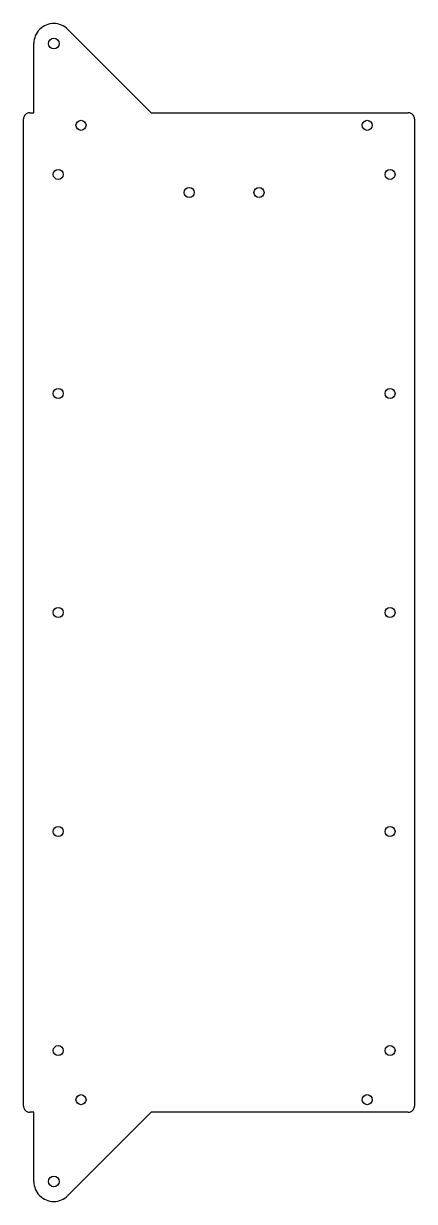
# Model space of a CAD drawing. Header units: metres. Extents: x -3 to 187, y -530 to 43.
import ezdxf

# ---------------------------------------------------------------- set-up
doc = ezdxf.new("R2010")
doc.units = ezdxf.units.M

msp = doc.modelspace()

# ---------------------------------------------------------------- linework, layer by layer
for p, q in [((18.63, 40.59), (59.22, 0)), ((2, 0), (2, 33.7)), ((0, 0), (2, 0)), ((0, 0), (0, 0)), ((-3, -483.6), (-3, -3)), ((59.22, 0), (184.45, 0)), ((187.45, -3), (187.45, -483.6)), ((2, -486.6), (0, -486.6)), ((2, -520.3), (2, -486.6)), ((59.22, -486.6), (18.63, -527.19)), ((184.45, -486.6), (59.22, -486.6))]:
    msp.add_line(p, q)
for centre, radius in [((11.74, 33.7), 2.6), ((25, -6.1), 2.45), ((164.45, -6.1), 2.45), ((13.9, -30), 2.45), ((175.55, -30), 2.45), ((77.72, -38.8), 2.45), ((111.72, -38.8), 2.45), ((13.9, -136.65), 2.45), ((175.55, -136.65), 2.45), ((13.9, -243.3), 2.45), ((175.55, -243.3), 2.45), ((13.9, -349.95), 2.45), ((175.55, -349.95), 2.45), ((13.9, -456.6), 2.45), ((175.55, -456.6), 2.45), ((25, -480.5), 2.45), ((164.45, -480.5), 2.45), ((11.74, -520.3), 2.6)]:
    msp.add_circle(centre, radius)
for centre, radius, start, end in [((11.74, 33.7), 9.74, 135, 180), ((11.74, 33.7), 9.74, 90, 135), ((11.74, 33.7), 9.74, 405, 450), ((0, -3), 3, 135, 180), ((0, -3), 3, 90, 135), ((184.45, -3), 3, 405, 450), ((184.45, -3), 3, 360, 405), ((0, -483.6), 3, 180, 225), ((0, -483.6), 3, 225, 270), ((184.45, -483.6), 3, 270, 315), ((184.45, -483.6), 3, 315, 360), ((11.74, -520.3), 9.74, 180, 225), ((11.74, -520.3), 9.74, 225, 270), ((11.74, -520.3), 9.74, 270, 315)]:
    msp.add_arc(centre, radius, start, end)

doc.saveas('drawing.dxf')
